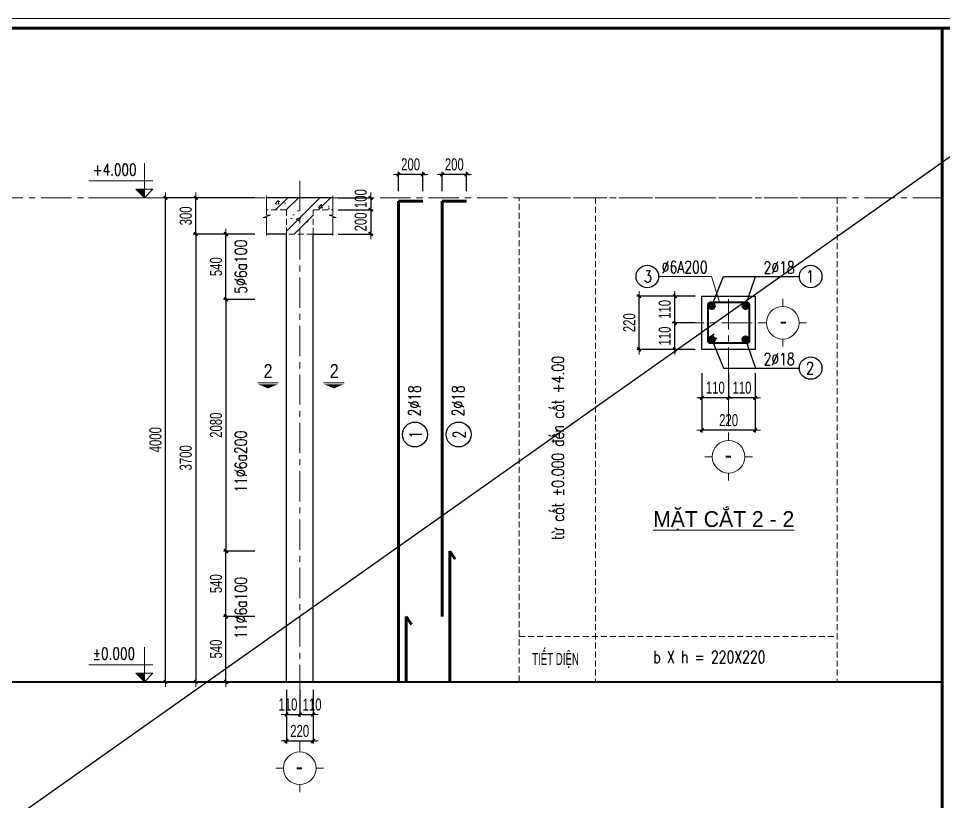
# Model space of a CAD drawing. Header units: millimetres. Extents: x -295047 to 263296, y -724756 to -308748.
# Drawn here: x -61011 to -53372, y -351077 to -344605 of the extents above; entities that cross this region are included whole.
import ezdxf
from ezdxf.enums import TextEntityAlignment as Align

# ---------------------------------------------------------------- set-up
doc = ezdxf.new("R2010")
doc.units = ezdxf.units.MM
doc.header["$MEASUREMENT"] = 0
doc.header["$PDMODE"] = 32
for name, pattern in [('CENTERX2', [4, 2.5, -0.5, 0.5, -0.5]), ('DASHDOT', [1, 0.5, -0.25, 0, -0.25]), ('HIDDEN', [0.375, 0.25, -0.125])]:
    doc.linetypes.add(name, pattern=pattern)
doc.layers.get('Defpoints').update_dxf_attribs({"color": 1})
doc.layers.add('7', color=7, linetype='Continuous')
for name, color, linetype, lineweight in [('EG Dim', 8, 'Continuous', 15), ('EG Khac', 4, 'Continuous', 15), ('EG Net dam3', 1, 'Continuous', 60), ('EG Text1', 3, 'Continuous', 20), ('EG Text2', 7, 'Continuous', 25), ('ISO', 153, 'Continuous', 13), ('Khac', 156, 'Continuous', 9), ('Khungten_LCDI', 7, 'Continuous', 5), ('KICHTHUOC', 8, 'Continuous', 18), ('LC Dim', 8, 'Continuous', 18), ('LC Hatch', 252, 'Continuous', 9), ('LC ISO', 153, 'Continuous', 13), ('LC MANH DUT', 35, 'HIDDEN', 5), ('LC Net dam2', 6, 'Continuous', 40), ('LC Net dam3', 1, 'Continuous', 60), ('LC Net manh', 219, 'Continuous', 5), ('LC Net thay', 7, 'Continuous', 25), ('LC Net truc', 79, 'DASHDOT', 13), ('LC Text1', 3, 'Continuous', 20), ('LC Text2', 7, 'Continuous', 25), ('TEXT2', 3, 'Continuous', 20)]:
    doc.layers.add(name, color=color, linetype=linetype, lineweight=lineweight)
doc.layers.add('KCS_Plotter', color=11, linetype='Continuous', plot=False)
doc.styles.add('EG 1', font='VHAVANB.TTF')
doc.styles.add('EG Hai', font='VHARIALN.TTF', dxfattribs={"width": 0.7})
doc.styles.add('EG Huy', font='vnsimli.shx', dxfattribs={"width": 0.75})
doc.styles.add('HOATBIF', font='hoatbif.shx', dxfattribs={"width": 0.7})
doc.styles.add('Khungten', font='VHAVAN.TTF', dxfattribs={"width": 0.9, "height": 5000})
doc.styles.add('LC 1', font='VHAVANB.TTF')
doc.styles.add('LC 3', font='vnsimli.shx', dxfattribs={"width": 0.75})
doc.styles.add('RMS2', font='romans.shx', dxfattribs={"width": 0.75})
doc.styles.add('Title', font='VHBLACK.TTF', dxfattribs={"width": 0.8})
doc.dimstyles.new('1-100(1-40)', dxfattribs={"dimscale": 40, "dimtxt": 2.5, "dimasz": 0.35, "dimexe": 0.5, "dimexo": 0, "dimgap": 0.8, "dimtad": 1, "dimdec": 0, "dimzin": 0, "dimdsep": 46, "dimtxsty": 'HOATBIF', "dimblk1": 'DOT', "dimblk2": 'DOT', "dimsah": 1, "dimcen": -1, "dimdle": 1, "dimclrd": 256, "dimclre": 256, "dimclrt": 4, "dimadec": 3, "dimazin": 2, "dimtfac": 0.333333, "dimtdec": 0, "dimtix": 1, "dimtmove": 2, "dimatfit": 3, "dimldrblk": 'DOT', "dimfxl": 1, "dimtvp": 0.833333, "dimtolj": 1, "dimtzin": 0, "dimarcsym": 0})

# ---------------------------------------------------------------- blocks, each defined once
blk = doc.blocks.new('catngang')
at = {"layer": 'EG Khac', "color": 1, "ltscale": 2}
blk.add_line((0, 0), (-4.41, 0), dxfattribs=at)
blk.add_lwpolyline([(-2.21, -1.22, 0, 4.29, 0), (-2.21, -0.33, 2.5, 2.5, 0)], format="xyseb", dxfattribs=at)
at = {"layer": 'EG Khac', "color": 7, "style": 'EG 1'}
blk.add_attdef('MC', text='', height=3, dxfattribs=at).set_placement((-2.21, 2.5), align=Align.MIDDLE_CENTER)
blk = doc.blocks.new('TIEUDE2')
at = {"layer": 'LC Text2', "color": 7, "style": 'LC 1'}
blk.add_attdef('%%UTIªU§Ò', text='', height=3.5, dxfattribs=at).set_placement((0, 0), align=Align.BOTTOM_CENTER)
blk.add_attdef('TL', text='', height=2.2, dxfattribs=at).set_placement((0, -1.8), align=Align.TOP_CENTER)
blk = doc.blocks.new('CT')
at = {"layer": 'LC Text1', "lineweight": 15}
blk.add_hatch(color=4, dxfattribs=at).paths.add_polyline_path([(3.25, 1.6), (1.64, 1.6), (1.64, 0)])
at = {"layer": 'LC Text1', "color": 4, "lineweight": 15, "ltscale": 50}
for p, q in [((0.05, 3.14), (12, 3.14)), ((12.09, 0), (0, 0))]:
    blk.add_line(p, q, dxfattribs=at)
for points in [[(1.64, 6.43), (1.64, 0)], [(1.64, 0), (0.03, 1.6), (1.64, 1.6)], [(1.64, 0), (3.25, 1.6), (1.64, 1.6)]]:
    blk.add_lwpolyline(points, dxfattribs=at)
at = {"layer": 'LC Text1', "color": 4, "style": 'LC 3', "width": 0.75}
blk.add_attdef('CT', (1.91, 3.5), '', height=2.2, dxfattribs=at)
blk = doc.blocks.new('DOT')
at = {"layer": 'LC Dim'}
blk.add_line((-3, 0), (3, 0), dxfattribs=at)
at = {"layer": 'LC Dim', "color": 4}
blk.add_line((-1, -1), (1, 1), dxfattribs=at)
blk.add_lwpolyline([(0.5, 1), (-1, -0.5), (-0.5, -1), (1, 0.5)], close=True, dxfattribs=at)
blk = doc.blocks.new('*D258')
at = {"layer": 'Defpoints', "color": 0, "ltscale": 2, "transparency": 16777216}
for p in [(-59297.9, -349546.6), (-59058.5, -349546.6), (-59058.5, -350086.6)]:
    blk.add_point(p, dxfattribs=at)
at = {"layer": 'LC Dim', "lineweight": -2, "ltscale": 2, "transparency": 16777216}
for p, q in [((-59058.5, -349546.6), (-59317.9, -349546.6)), ((-59297.9, -350072.6), (-59297.9, -349560.6)), ((-59058.5, -350086.6), (-59317.9, -350086.6))]:
    blk.add_line(p, q, dxfattribs=at)
at = {"layer": 'LC Dim', "lineweight": -2, "ltscale": 2, "transparency": 16777216, "xscale": 14, "yscale": 14, "zscale": 14}
for p, rotation in [((-59297.9, -349546.6), 90), ((-59297.9, -350086.6), 270)]:
    blk.add_blockref('DOT', p, dxfattribs=dict(at, rotation=rotation))
at = {"layer": 'LC Dim', "color": 4, "ltscale": 2, "transparency": 16777216, "insert": (-59379.9, -349816.6), "char_height": 100, "attachment_point": 5, "rotation": 90, "style": 'HOATBIF'}
blk.add_mtext('\\A1;540', dxfattribs=at)
blk = doc.blocks.new('_Dot')
at = {"color": 0, "linetype": 'ByBlock', "lineweight": -2}
blk.add_line((-0.5, 0), (-1, 0), dxfattribs=at)
at = {"color": 0, "linetype": 'ByBlock', "const_width": 0.5}
blk.add_lwpolyline([(-0.25, 0, 1), (0.25, 0, 1)], format="xyb", close=True, dxfattribs=at)
blk = doc.blocks.new('*D259')
at = {"layer": 'Defpoints', "color": 0, "ltscale": 2, "transparency": 16777216}
for p in [(-59297.9, -346386.6), (-59058.5, -346386.6), (-59058.5, -346926.6)]:
    blk.add_point(p, dxfattribs=at)
at = {"layer": 'LC Dim', "lineweight": -2, "ltscale": 2, "transparency": 16777216}
for p, q in [((-59058.5, -346386.6), (-59317.9, -346386.6)), ((-59297.9, -346912.6), (-59297.9, -346400.6)), ((-59058.5, -346926.6), (-59317.9, -346926.6))]:
    blk.add_line(p, q, dxfattribs=at)
at = {"layer": 'LC Dim', "lineweight": -2, "ltscale": 2, "transparency": 16777216, "xscale": 14, "yscale": 14, "zscale": 14}
for p, rotation in [((-59297.9, -346386.6), 90), ((-59297.9, -346926.6), 270)]:
    blk.add_blockref('DOT', p, dxfattribs=dict(at, rotation=rotation))
at = {"layer": 'LC Dim', "color": 4, "ltscale": 2, "transparency": 16777216, "insert": (-59379.9, -346656.6), "char_height": 100, "attachment_point": 5, "rotation": 90, "style": 'HOATBIF'}
blk.add_mtext('\\A1;540', dxfattribs=at)
blk = doc.blocks.new('*D260')
at = {"layer": 'Defpoints', "color": 0, "ltscale": 2, "transparency": 16777216}
for p in [(-59058.5, -346926.6), (-59297.9, -349006.6), (-59058.5, -349006.6)]:
    blk.add_point(p, dxfattribs=at)
at = {"layer": 'LC Dim', "lineweight": -2, "ltscale": 2, "transparency": 16777216}
for p, q in [((-59058.5, -346926.6), (-59317.9, -346926.6)), ((-59297.9, -346940.6), (-59297.9, -348992.6)), ((-59058.5, -349006.6), (-59317.9, -349006.6))]:
    blk.add_line(p, q, dxfattribs=at)
at = {"layer": 'LC Dim', "lineweight": -2, "ltscale": 2, "transparency": 16777216, "xscale": 14, "yscale": 14, "zscale": 14}
for p, rotation in [((-59297.9, -346926.6), 90), ((-59297.9, -349006.6), 270)]:
    blk.add_blockref('DOT', p, dxfattribs=dict(at, rotation=rotation))
at = {"layer": 'LC Dim', "color": 4, "ltscale": 2, "transparency": 16777216, "insert": (-59379.9, -347966.6), "char_height": 100, "attachment_point": 5, "rotation": 90, "style": 'HOATBIF'}
blk.add_mtext('\\A1;2080', dxfattribs=at)
blk = doc.blocks.new('*D261')
at = {"layer": 'Defpoints', "color": 0, "ltscale": 2, "transparency": 16777216}
for p in [(-59058.5, -346386.6), (-59547.9, -350086.6), (-59058.5, -350086.6)]:
    blk.add_point(p, dxfattribs=at)
at = {"layer": 'LC Dim', "lineweight": -2, "ltscale": 2, "transparency": 16777216}
for p, q in [((-59058.5, -346386.6), (-59567.9, -346386.6)), ((-59547.9, -346400.6), (-59547.9, -350072.6)), ((-59058.5, -350086.6), (-59567.9, -350086.6))]:
    blk.add_line(p, q, dxfattribs=at)
at = {"layer": 'LC Dim', "lineweight": -2, "ltscale": 2, "transparency": 16777216, "xscale": 14, "yscale": 14, "zscale": 14}
for p, rotation in [((-59547.9, -346386.6), 90), ((-59547.9, -350086.6), 270)]:
    blk.add_blockref('DOT', p, dxfattribs=dict(at, rotation=rotation))
at = {"layer": 'LC Dim', "color": 4, "ltscale": 2, "transparency": 16777216, "insert": (-59629.9, -348236.6), "char_height": 100, "attachment_point": 5, "rotation": 90, "style": 'HOATBIF'}
blk.add_mtext('\\A1;3700', dxfattribs=at)
blk = doc.blocks.new('*D262')
at = {"layer": 'Defpoints', "color": 0, "ltscale": 2, "transparency": 16777216}
for p in [(-59547.9, -346086.6), (-59058.5, -346086.6), (-59058.5, -346386.6)]:
    blk.add_point(p, dxfattribs=at)
at = {"layer": 'LC Dim', "lineweight": -2, "ltscale": 2, "transparency": 16777216}
for p, q in [((-59058.5, -346086.6), (-59567.9, -346086.6)), ((-59547.9, -346372.6), (-59547.9, -346100.6)), ((-59058.5, -346386.6), (-59567.9, -346386.6))]:
    blk.add_line(p, q, dxfattribs=at)
at = {"layer": 'LC Dim', "lineweight": -2, "ltscale": 2, "transparency": 16777216, "xscale": 14, "yscale": 14, "zscale": 14}
for p, rotation in [((-59547.9, -346086.6), 90), ((-59547.9, -346386.6), 270)]:
    blk.add_blockref('DOT', p, dxfattribs=dict(at, rotation=rotation))
at = {"layer": 'LC Dim', "color": 4, "ltscale": 2, "transparency": 16777216, "insert": (-59629.9, -346236.6), "char_height": 100, "attachment_point": 5, "rotation": 90, "style": 'HOATBIF'}
blk.add_mtext('\\A1;300', dxfattribs=at)
blk = doc.blocks.new('*D263')
at = {"layer": 'Defpoints', "color": 0, "ltscale": 2, "transparency": 16777216}
for p in [(-59797.9, -346086.6), (-59058.5, -346086.6), (-59058.5, -350086.6)]:
    blk.add_point(p, dxfattribs=at)
at = {"layer": 'LC Dim', "lineweight": -2, "ltscale": 2, "transparency": 16777216}
for p, q in [((-59058.5, -346086.6), (-59817.9, -346086.6)), ((-59797.9, -350072.6), (-59797.9, -346100.6)), ((-59058.5, -350086.6), (-59817.9, -350086.6))]:
    blk.add_line(p, q, dxfattribs=at)
at = {"layer": 'LC Dim', "lineweight": -2, "ltscale": 2, "transparency": 16777216, "xscale": 14, "yscale": 14, "zscale": 14}
for p, rotation in [((-59797.9, -346086.6), 90), ((-59797.9, -350086.6), 270)]:
    blk.add_blockref('DOT', p, dxfattribs=dict(at, rotation=rotation))
at = {"layer": 'LC Dim', "color": 4, "ltscale": 2, "transparency": 16777216, "insert": (-59879.9, -348086.6), "char_height": 100, "attachment_point": 5, "rotation": 90, "style": 'HOATBIF'}
blk.add_mtext('\\A1;4000', dxfattribs=at)
blk = doc.blocks.new('*D264')
at = {"layer": 'Defpoints', "color": 0, "ltscale": 2, "transparency": 16777216}
for p in [(-58799.1, -350154.2), (-58689.1, -350154.2), (-58689.1, -350357.7)]:
    blk.add_point(p, dxfattribs=at)
at = {"layer": 'LC Dim', "lineweight": -2, "ltscale": 2, "transparency": 16777216}
for p, q in [((-58799.1, -350154.2), (-58799.1, -350377.7)), ((-58689.1, -350154.2), (-58689.1, -350377.7)), ((-58785.1, -350357.7), (-58703.1, -350357.7))]:
    blk.add_line(p, q, dxfattribs=at)
at = {"layer": 'LC Dim', "lineweight": -2, "ltscale": 2, "transparency": 16777216, "xscale": 14, "yscale": 14, "zscale": 14, "rotation": 180}
blk.add_blockref('DOT', (-58799.1, -350357.7), dxfattribs=at)
at = {"layer": 'LC Dim', "lineweight": -2, "ltscale": 2, "transparency": 16777216, "xscale": 14, "yscale": 14, "zscale": 14}
blk.add_blockref('DOT', (-58689.1, -350357.7), dxfattribs=at)
at = {"layer": 'LC Dim', "color": 4, "ltscale": 2, "transparency": 16777216, "insert": (-58786.4, -350275.7), "char_height": 100, "attachment_point": 5, "style": 'HOATBIF'}
blk.add_mtext('\\A1;110', dxfattribs=at)
blk = doc.blocks.new('*D265')
at = {"layer": 'Defpoints', "color": 0, "ltscale": 2, "transparency": 16777216}
for p in [(-58689.1, -350154.2), (-58579.1, -350154.2), (-58579.1, -350357.7)]:
    blk.add_point(p, dxfattribs=at)
at = {"layer": 'LC Dim', "lineweight": -2, "ltscale": 2, "transparency": 16777216}
for p, q in [((-58689.1, -350154.2), (-58689.1, -350377.7)), ((-58579.1, -350154.2), (-58579.1, -350377.7)), ((-58675.1, -350357.7), (-58593.1, -350357.7))]:
    blk.add_line(p, q, dxfattribs=at)
at = {"layer": 'LC Dim', "lineweight": -2, "ltscale": 2, "transparency": 16777216, "xscale": 14, "yscale": 14, "zscale": 14, "rotation": 180}
blk.add_blockref('DOT', (-58689.1, -350357.7), dxfattribs=at)
at = {"layer": 'LC Dim', "lineweight": -2, "ltscale": 2, "transparency": 16777216, "xscale": 14, "yscale": 14, "zscale": 14}
blk.add_blockref('DOT', (-58579.1, -350357.7), dxfattribs=at)
at = {"layer": 'LC Dim', "color": 4, "ltscale": 2, "transparency": 16777216, "insert": (-58586.9, -350275.7), "char_height": 100, "attachment_point": 5, "style": 'HOATBIF'}
blk.add_mtext('\\A1;110', dxfattribs=at)
blk = doc.blocks.new('*D266')
at = {"layer": 'Defpoints', "color": 0, "ltscale": 2, "transparency": 16777216}
for p in [(-58799.1, -350154.2), (-58579.1, -350154.2), (-58579.1, -350576.7)]:
    blk.add_point(p, dxfattribs=at)
at = {"layer": 'LC Dim', "lineweight": -2, "ltscale": 2, "transparency": 16777216}
for p, q in [((-58799.1, -350154.2), (-58799.1, -350596.7)), ((-58579.1, -350154.2), (-58579.1, -350596.7)), ((-58813.1, -350576.7), (-58827.1, -350576.7)), ((-58799.1, -350576.7), (-58579.1, -350576.7)), ((-58565.1, -350576.7), (-58551.1, -350576.7))]:
    blk.add_line(p, q, dxfattribs=at)
at = {"layer": 'LC Dim', "lineweight": -2, "ltscale": 2, "transparency": 16777216, "xscale": 14, "yscale": 14, "zscale": 14}
blk.add_blockref('DOT', (-58799.1, -350576.7), dxfattribs=at)
at = {"layer": 'LC Dim', "lineweight": -2, "ltscale": 2, "transparency": 16777216, "xscale": 14, "yscale": 14, "zscale": 14, "rotation": 180}
blk.add_blockref('DOT', (-58579.1, -350576.7), dxfattribs=at)
at = {"layer": 'LC Dim', "color": 4, "ltscale": 2, "transparency": 16777216, "insert": (-58689.1, -350494.7), "char_height": 100, "attachment_point": 5, "style": 'HOATBIF'}
blk.add_mtext('\\A1;220', dxfattribs=at)
blk = doc.blocks.new('TTRUC')
at = {"layer": 'LC ISO'}
for p, q in [((0, 6.95), (0, 10.13)), ((-6.95, 0), (-10.13, 0)), ((6.95, 0), (10.13, 0)), ((0, -6.95), (0, -10.13))]:
    blk.add_line(p, q, dxfattribs=at)
at = {"layer": 'LC Net manh'}
blk.add_circle((0, 0), 6.95, dxfattribs=at)
blk = doc.blocks.new('theptron1')
at = {"layer": 'LC Net dam3'}
for p, q in [((-0.5, 0), (0.5, 0)), ((-0.35, 0.35), (0.35, -0.35)), ((0.35, 0.35), (-0.35, -0.35)), ((0, 0.5), (0, -0.5))]:
    blk.add_line(p, q, dxfattribs=at)
blk.add_circle((0, 0), 0.5, dxfattribs=at)
blk = doc.blocks.new('*D267')
at = {"layer": 'Defpoints', "color": 0, "ltscale": 2, "transparency": 16777216}
for p in [(-55592, -347119.7), (-55423.5, -347119.7), (-55423.5, -347339.7)]:
    blk.add_point(p, dxfattribs=at)
at = {"layer": 'LC Dim', "lineweight": -2, "ltscale": 2, "transparency": 16777216}
for p, q in [((-55592, -347105.7), (-55592, -347091.7)), ((-55423.5, -347119.7), (-55612, -347119.7)), ((-55592, -347339.7), (-55592, -347119.7)), ((-55423.5, -347339.7), (-55612, -347339.7)), ((-55592, -347353.7), (-55592, -347367.7))]:
    blk.add_line(p, q, dxfattribs=at)
at = {"layer": 'LC Dim', "lineweight": -2, "ltscale": 2, "transparency": 16777216, "xscale": 14, "yscale": 14, "zscale": 14}
for p, rotation in [((-55592, -347119.7), 270), ((-55592, -347339.7), 90)]:
    blk.add_blockref('DOT', p, dxfattribs=dict(at, rotation=rotation))
at = {"layer": 'LC Dim', "color": 4, "ltscale": 2, "transparency": 16777216, "insert": (-55674, -347229.7), "char_height": 100, "attachment_point": 5, "rotation": 90, "style": 'HOATBIF'}
blk.add_mtext('\\A1;110', dxfattribs=at)
blk = doc.blocks.new('*D268')
at = {"layer": 'Defpoints', "color": 0, "ltscale": 2, "transparency": 16777216}
for p in [(-55592, -346899.7), (-55423.5, -346899.7), (-55423.5, -347119.7)]:
    blk.add_point(p, dxfattribs=at)
at = {"layer": 'LC Dim', "lineweight": -2, "ltscale": 2, "transparency": 16777216}
for p, q in [((-55592, -346885.7), (-55592, -346871.7)), ((-55423.5, -346899.7), (-55612, -346899.7)), ((-55592, -347119.7), (-55592, -346899.7)), ((-55423.5, -347119.7), (-55612, -347119.7)), ((-55592, -347133.7), (-55592, -347147.7))]:
    blk.add_line(p, q, dxfattribs=at)
at = {"layer": 'LC Dim', "lineweight": -2, "ltscale": 2, "transparency": 16777216, "xscale": 14, "yscale": 14, "zscale": 14}
for p, rotation in [((-55592, -346899.7), 270), ((-55592, -347119.7), 90)]:
    blk.add_blockref('DOT', p, dxfattribs=dict(at, rotation=rotation))
at = {"layer": 'LC Dim', "color": 4, "ltscale": 2, "transparency": 16777216, "insert": (-55674, -347009.7), "char_height": 100, "attachment_point": 5, "rotation": 90, "style": 'HOATBIF'}
blk.add_mtext('\\A1;110', dxfattribs=at)
blk = doc.blocks.new('*D269')
at = {"layer": 'Defpoints', "color": 0, "ltscale": 2, "transparency": 16777216}
for p in [(-55884.8, -346899.7), (-55423.5, -346899.7), (-55423.5, -347339.7)]:
    blk.add_point(p, dxfattribs=at)
at = {"layer": 'LC Dim', "lineweight": -2, "ltscale": 2, "transparency": 16777216}
for p, q in [((-55423.5, -346899.7), (-55904.8, -346899.7)), ((-55884.8, -347325.7), (-55884.8, -346913.7)), ((-55423.5, -347339.7), (-55904.8, -347339.7))]:
    blk.add_line(p, q, dxfattribs=at)
at = {"layer": 'LC Dim', "lineweight": -2, "ltscale": 2, "transparency": 16777216, "xscale": 14, "yscale": 14, "zscale": 14}
for p, rotation in [((-55884.8, -346899.7), 90), ((-55884.8, -347339.7), 270)]:
    blk.add_blockref('DOT', p, dxfattribs=dict(at, rotation=rotation))
at = {"layer": 'LC Dim', "color": 4, "ltscale": 2, "transparency": 16777216, "insert": (-55966.8, -347119.7), "char_height": 100, "attachment_point": 5, "rotation": 90, "style": 'HOATBIF'}
blk.add_mtext('\\A1;220', dxfattribs=at)
blk = doc.blocks.new('*D270')
at = {"layer": 'Defpoints', "color": 0, "ltscale": 2, "transparency": 16777216}
for p in [(-55146.8, -347535.9), (-54926.8, -347535.9), (-55146.8, -347739.4)]:
    blk.add_point(p, dxfattribs=at)
at = {"layer": 'LC Dim', "lineweight": -2, "ltscale": 2, "transparency": 16777216}
for p, q in [((-55146.8, -347535.9), (-55146.8, -347759.4)), ((-54926.8, -347535.9), (-54926.8, -347759.4)), ((-55160.8, -347739.4), (-55174.8, -347739.4)), ((-54926.8, -347739.4), (-55146.8, -347739.4)), ((-54912.8, -347739.4), (-54898.8, -347739.4))]:
    blk.add_line(p, q, dxfattribs=at)
at = {"layer": 'LC Dim', "lineweight": -2, "ltscale": 2, "transparency": 16777216, "xscale": 14, "yscale": 14, "zscale": 14}
blk.add_blockref('DOT', (-55146.8, -347739.4), dxfattribs=at)
at = {"layer": 'LC Dim', "lineweight": -2, "ltscale": 2, "transparency": 16777216, "xscale": 14, "yscale": 14, "zscale": 14, "rotation": 180}
blk.add_blockref('DOT', (-54926.8, -347739.4), dxfattribs=at)
at = {"layer": 'LC Dim', "color": 4, "ltscale": 2, "transparency": 16777216, "insert": (-55036.8, -347657.4), "char_height": 100, "attachment_point": 5, "style": 'HOATBIF'}
blk.add_mtext('\\A1;110', dxfattribs=at)
blk = doc.blocks.new('*D271')
at = {"layer": 'Defpoints', "color": 0, "ltscale": 2, "transparency": 16777216}
for p in [(-55366.8, -347535.9), (-55146.8, -347535.9), (-55366.8, -347739.4)]:
    blk.add_point(p, dxfattribs=at)
at = {"layer": 'LC Dim', "lineweight": -2, "ltscale": 2, "transparency": 16777216}
for p, q in [((-55366.8, -347535.9), (-55366.8, -347759.4)), ((-55146.8, -347535.9), (-55146.8, -347759.4)), ((-55380.8, -347739.4), (-55394.8, -347739.4)), ((-55146.8, -347739.4), (-55366.8, -347739.4)), ((-55132.8, -347739.4), (-55118.8, -347739.4))]:
    blk.add_line(p, q, dxfattribs=at)
at = {"layer": 'LC Dim', "lineweight": -2, "ltscale": 2, "transparency": 16777216, "xscale": 14, "yscale": 14, "zscale": 14}
blk.add_blockref('DOT', (-55366.8, -347739.4), dxfattribs=at)
at = {"layer": 'LC Dim', "lineweight": -2, "ltscale": 2, "transparency": 16777216, "xscale": 14, "yscale": 14, "zscale": 14, "rotation": 180}
blk.add_blockref('DOT', (-55146.8, -347739.4), dxfattribs=at)
at = {"layer": 'LC Dim', "color": 4, "ltscale": 2, "transparency": 16777216, "insert": (-55256.8, -347657.4), "char_height": 100, "attachment_point": 5, "style": 'HOATBIF'}
blk.add_mtext('\\A1;110', dxfattribs=at)
blk = doc.blocks.new('*D272')
at = {"layer": 'Defpoints', "color": 0, "ltscale": 2, "transparency": 16777216}
for p in [(-55366.8, -347535.9), (-54926.8, -347535.9), (-55366.8, -348007.3)]:
    blk.add_point(p, dxfattribs=at)
at = {"layer": 'LC Dim', "lineweight": -2, "ltscale": 2, "transparency": 16777216}
for p, q in [((-55366.8, -347535.9), (-55366.8, -348027.3)), ((-54926.8, -347535.9), (-54926.8, -348027.3)), ((-54940.8, -348007.3), (-55352.8, -348007.3))]:
    blk.add_line(p, q, dxfattribs=at)
at = {"layer": 'LC Dim', "lineweight": -2, "ltscale": 2, "transparency": 16777216, "xscale": 14, "yscale": 14, "zscale": 14, "rotation": 180}
blk.add_blockref('DOT', (-55366.8, -348007.3), dxfattribs=at)
at = {"layer": 'LC Dim', "lineweight": -2, "ltscale": 2, "transparency": 16777216, "xscale": 14, "yscale": 14, "zscale": 14}
blk.add_blockref('DOT', (-54926.8, -348007.3), dxfattribs=at)
at = {"layer": 'LC Dim', "color": 4, "ltscale": 2, "transparency": 16777216, "insert": (-55146.8, -347925.3), "char_height": 100, "attachment_point": 5, "style": 'HOATBIF'}
blk.add_mtext('\\A1;220', dxfattribs=at)
blk = doc.blocks.new('*D273')
at = {"layer": 'Defpoints', "color": 0, "ltscale": 2, "transparency": 16777216}
for p in [(-58372.2, -346086.6), (-58372.2, -346186.6), (-58102.9, -346186.6)]:
    blk.add_point(p, dxfattribs=at)
at = {"layer": 'LC Dim', "lineweight": -2, "ltscale": 2, "transparency": 16777216}
for p, q in [((-58372.2, -346086.6), (-58082.9, -346086.6)), ((-58102.9, -346100.6), (-58102.9, -346172.6)), ((-58372.2, -346186.6), (-58082.9, -346186.6))]:
    blk.add_line(p, q, dxfattribs=at)
at = {"layer": 'LC Dim', "lineweight": -2, "ltscale": 2, "transparency": 16777216, "xscale": 14, "yscale": 14, "zscale": 14}
for p, rotation in [((-58102.9, -346086.6), 90), ((-58102.9, -346186.6), 270)]:
    blk.add_blockref('DOT', p, dxfattribs=dict(at, rotation=rotation))
at = {"layer": 'LC Dim', "color": 4, "ltscale": 2, "transparency": 16777216, "insert": (-58184.9, -346093.7), "char_height": 100, "attachment_point": 5, "rotation": 90, "style": 'HOATBIF'}
blk.add_mtext('\\A1;100', dxfattribs=at)
blk = doc.blocks.new('*D274')
at = {"layer": 'Defpoints', "color": 0, "ltscale": 2, "transparency": 16777216}
for p in [(-58372.2, -346186.6), (-58372.2, -346386.6), (-58102.9, -346386.6)]:
    blk.add_point(p, dxfattribs=at)
at = {"layer": 'LC Dim', "lineweight": -2, "ltscale": 2, "transparency": 16777216}
for p, q in [((-58372.2, -346186.6), (-58082.9, -346186.6)), ((-58102.9, -346200.6), (-58102.9, -346372.6)), ((-58372.2, -346386.6), (-58082.9, -346386.6))]:
    blk.add_line(p, q, dxfattribs=at)
at = {"layer": 'LC Dim', "lineweight": -2, "ltscale": 2, "transparency": 16777216, "xscale": 14, "yscale": 14, "zscale": 14}
for p, rotation in [((-58102.9, -346186.6), 90), ((-58102.9, -346386.6), 270)]:
    blk.add_blockref('DOT', p, dxfattribs=dict(at, rotation=rotation))
at = {"layer": 'LC Dim', "color": 4, "ltscale": 2, "transparency": 16777216, "insert": (-58184.9, -346286.6), "char_height": 100, "attachment_point": 5, "rotation": 90, "style": 'HOATBIF'}
blk.add_mtext('\\A1;200', dxfattribs=at)
blk = doc.blocks.new('*D275')
at = {"layer": 'Defpoints', "color": 0, "ltscale": 2, "transparency": 16777216}
for p in [(-57873.4, -345893.7), (-57873.4, -346032.7), (-57673.1, -346032.7)]:
    blk.add_point(p, dxfattribs=at)
at = {"layer": 'LC Dim', "lineweight": -2, "ltscale": 2, "transparency": 16777216}
for p, q in [((-57887.4, -345893.7), (-57901.4, -345893.7)), ((-57873.4, -346032.7), (-57873.4, -345873.7)), ((-57673.1, -345893.7), (-57873.4, -345893.7)), ((-57673.1, -346032.7), (-57673.1, -345873.7)), ((-57659.1, -345893.7), (-57645.1, -345893.7))]:
    blk.add_line(p, q, dxfattribs=at)
at = {"layer": 'LC Dim', "lineweight": -2, "ltscale": 2, "transparency": 16777216, "xscale": 14, "yscale": 14, "zscale": 14}
blk.add_blockref('DOT', (-57873.4, -345893.7), dxfattribs=at)
at = {"layer": 'LC Dim', "lineweight": -2, "ltscale": 2, "transparency": 16777216, "xscale": 14, "yscale": 14, "zscale": 14, "rotation": 180}
blk.add_blockref('DOT', (-57673.1, -345893.7), dxfattribs=at)
at = {"layer": 'LC Dim', "color": 4, "ltscale": 2, "transparency": 16777216, "insert": (-57773.2, -345811.7), "char_height": 100, "attachment_point": 5, "style": 'HOATBIF'}
blk.add_mtext('\\A1;200', dxfattribs=at)
blk = doc.blocks.new('*D276')
at = {"layer": 'Defpoints', "color": 0, "ltscale": 2, "transparency": 16777216}
for p in [(-57512.9, -345893.7), (-57512.9, -346032.7), (-57312.6, -346032.7)]:
    blk.add_point(p, dxfattribs=at)
at = {"layer": 'LC Dim', "lineweight": -2, "ltscale": 2, "transparency": 16777216}
for p, q in [((-57526.9, -345893.7), (-57540.9, -345893.7)), ((-57512.9, -346032.7), (-57512.9, -345873.7)), ((-57312.6, -345893.7), (-57512.9, -345893.7)), ((-57312.6, -346032.7), (-57312.6, -345873.7)), ((-57298.6, -345893.7), (-57284.6, -345893.7))]:
    blk.add_line(p, q, dxfattribs=at)
at = {"layer": 'LC Dim', "lineweight": -2, "ltscale": 2, "transparency": 16777216, "xscale": 14, "yscale": 14, "zscale": 14}
blk.add_blockref('DOT', (-57512.9, -345893.7), dxfattribs=at)
at = {"layer": 'LC Dim', "lineweight": -2, "ltscale": 2, "transparency": 16777216, "xscale": 14, "yscale": 14, "zscale": 14, "rotation": 180}
blk.add_blockref('DOT', (-57312.6, -345893.7), dxfattribs=at)
at = {"layer": 'LC Dim', "color": 4, "ltscale": 2, "transparency": 16777216, "insert": (-57412.7, -345811.7), "char_height": 100, "attachment_point": 5, "style": 'HOATBIF'}
blk.add_mtext('\\A1;200', dxfattribs=at)
blk = doc.blocks.new('lcdi KC')
at = {"layer": 'Defpoints', "lineweight": 0}
blk.add_lwpolyline([(-1200, -14850), (-1200, 14850), (40800, 14850), (40800, -14850)], close=True, dxfattribs=at)
at = {"layer": 'Khungten_LCDI', "color": 5, "lineweight": 60}
blk.add_line((36600, 14650), (36600, -14650), dxfattribs=at)
blk.add_lwpolyline([(0, -14650), (0, 14650), (40600, 14650), (40600, -14650)], close=True, dxfattribs=at)
at = {"color": 7, "style": 'Khungten', "width": 0.8}
for tag, p in [('REVISION', (39499, -10746)), ('NGAYHT', (39546, -11609))]:
    blk.add_attdef(tag, text='', height=200, dxfattribs=at).set_placement(p, align=Align.CENTER)
at = {"layer": 'LC Text1', "style": 'Title', "width": 1.485915}
for tag, p, p2 in [('TENBANVE1', (36913, -8886), (40339, -8886)), ('TENBANVE2', (36913, -9562), (40339, -9562))]:
    blk.add_attdef(tag, text='', height=250, dxfattribs=at).set_placement(p, p2, align=Align.FIT)
at = {"layer": 'LC Text1', "style": 'Title', "width": 0.7}
blk.add_attdef('SOBANVE', text='', height=250, dxfattribs=at).set_placement((39562, -13896), align=Align.CENTER)
blk = doc.blocks.new('*D106')
at = {"layer": 'Defpoints', "color": 0, "ltscale": 2, "transparency": 16777216}
for p in [(-59297.9, -349006.6), (-59058.5, -349006.6), (-59058.5, -349546.6)]:
    blk.add_point(p, dxfattribs=at)
at = {"layer": 'LC Dim', "lineweight": -2, "ltscale": 2, "transparency": 16777216}
for p, q in [((-59058.5, -349006.6), (-59317.9, -349006.6)), ((-59297.9, -349532.6), (-59297.9, -349020.6)), ((-59058.5, -349546.6), (-59317.9, -349546.6))]:
    blk.add_line(p, q, dxfattribs=at)
at = {"layer": 'LC Dim', "lineweight": -2, "ltscale": 2, "transparency": 16777216, "xscale": 14, "yscale": 14, "zscale": 14}
for p, rotation in [((-59297.9, -349006.6), 90), ((-59297.9, -349546.6), 270)]:
    blk.add_blockref('DOT', p, dxfattribs=dict(at, rotation=rotation))
at = {"layer": 'LC Dim', "color": 4, "ltscale": 2, "transparency": 16777216, "insert": (-59379.9, -349276.6), "char_height": 100, "attachment_point": 5, "rotation": 90, "style": 'HOATBIF'}
blk.add_mtext('\\A1;540', dxfattribs=at)

msp = doc.modelspace()

# ---------------------------------------------------------------- hatches: boundary and pattern name
at = {"layer": 'LC Hatch', "ltscale": 2}
h = msp.add_hatch(dxfattribs=at)
h.set_pattern_fill('BTCT', color=256, scale=50)
h.set_pattern_definition([(50, (-107821.7, -287463.23), (358.6301, -31.3761), [37.5, -412.5]), (355, (-107821.7, -287463.23), (-69.3757, 376.096), [30, -330]), (100.4514, (-107791.82, -287465.84), (289.2547, 344.7198), [31.8701, -350.571]), (46.1842, (-107821.7, -287363.23), (533.6205, -82.7595), [56.25, -618.75]), (96.6356, (-107777.24, -287370.1), (467.3314, 487.059), [47.805, -525.8565]), (351.1842, (-107821.7, -287363.23), (467.331, 487.0593), [45, -495]), (21, (-107771.7, -287388.23), (298.4535, -201.3094), [37.5, -412.5]), (326, (-107771.7, -287388.23), (121.6577, 362.575), [30, -330]), (71.4514, (-107746.83, -287405), (420.1113, 161.2652), [31.8701, -350.571]), (37.5, (-107821.7, -287463.23), (6.07993, 166.44693), [0, -326, 0, -335, 0, -331.25]), (7.5, (-107821.7, -287463.23), (131.53477, 197.20586), [0, -191, 0, -318.5, 0, -126.25]), (327.5, (-107933.2, -287463.23), (266.91122, -11.27744), [0, -125, 0, -390, 0, -517.5]), (317.5, (-107983.2, -287463.23), (291.5931, 50.0525), [0, -162.5, 0, -259, 0, -367.5]), (45, (-107821.7, -287463.23), (-132.5825, 132.5825), []), (45, (-107733.32, -287463.23), (-132.5825, 132.5825), [])])
h.paths.add_polyline_path([(-58799.1, -346086.6), (-58579.1, -346086.6), (-58416.2, -346086.6), (-58416.2, -346186.6), (-58579.1, -346186.6), (-58579.1, -346386.6), (-58799.1, -346386.6), (-58799.1, -346186.6), (-58961.9, -346186.6), (-58961.9, -346086.6)])

# ---------------------------------------------------------------- linework, layer by layer
at = {"layer": '7'}
msp.add_lwpolyline([(-54926.8, -346899.7), (-54926.8, -347339.7), (-55366.8, -347339.7), (-55366.8, -346899.7)], close=True, dxfattribs=at)
at = {"layer": 'EG Net dam3', "ltscale": 500}
for p, q in [((-57873.4, -350086.6), (-57873.4, -346116.2)), ((-57873.4, -346116.2), (-57673.1, -346116.2)), ((-57512.9, -349546.6), (-57512.9, -346116.2)), ((-57512.9, -346116.2), (-57312.6, -346116.2)), ((-57448.5, -350086.6), (-57448.5, -349006.6)), ((-57448.5, -349006.6), (-57404.4, -349073.2)), ((-57809, -350086.6), (-57809, -349546.6)), ((-57809, -349546.6), (-57764.9, -349613.2))]:
    msp.add_line(p, q, dxfattribs=at)
at = {"layer": 'EG Text2', "linetype": 'ByBlock'}
for centre in [(-57737.4, -348043.5), (-57376.9, -348043.5)]:
    msp.add_circle(centre, 102.9, dxfattribs=at)
at = {"layer": 'ISO'}
for points in [[(-58961.9, -346398.5), (-58961.9, -346250.8), (-58989.7, -346250.8), (-58931.5, -346229.8), (-58961.9, -346229.8), (-58961.9, -346070.5)], [(-58416.2, -346398.5), (-58416.2, -346250.8), (-58388.5, -346250.8), (-58446.7, -346229.8), (-58416.2, -346229.8), (-58416.2, -346070.5)]]:
    msp.add_lwpolyline(points, dxfattribs=at)
at = {"layer": 'KCS_Plotter', "ltscale": 2}
msp.add_line((-68504.2, -356485.3), (-51704.2, -344605.3), dxfattribs=at)
at = {"layer": 'LC Dim', "ltscale": 2}
for p, q in [((-55288.3, -346737.5), (-55725.3, -346737.5)), ((-55222.3, -346950.4), (-55288.3, -346737.5)), ((-54971.3, -346738), (-54562.3, -346738)), ((-54971.3, -347494.5), (-54562.3, -347494.5))]:
    msp.add_line(p, q, dxfattribs=at)
at = {"layer": 'LC MANH DUT', "ltscale": 200}
for p, q in [((-56246, -346086.6), (-56246, -350086.6)), ((-58799.1, -346186.6), (-58961.9, -346186.6)), ((-58799.1, -346386.6), (-58799.1, -346186.6)), ((-58579.1, -346386.6), (-58579.1, -346186.6)), ((-58579.1, -346186.6), (-58416.2, -346186.6)), ((-58579.1, -346386.6), (-58799.1, -346386.6)), ((-56877.2, -349712.4), (-54249.7, -349712.4))]:
    msp.add_line(p, q, dxfattribs=at)
msp.add_lwpolyline([(-56877.2, -350086.6), (-56877.2, -346086.6), (-54249.7, -346086.6), (-54249.7, -350086.6)], dxfattribs=at)
at = {"layer": 'LC Net dam2'}
for p, q in [((-55316, -347254.8), (-55265.6, -347211.5)), ((-55293.3, -347289.1), (-55242.9, -347245.8))]:
    msp.add_line(p, q, dxfattribs=at)
msp.add_lwpolyline([(-54977.6, -346970.4), (-54977.6, -347269.1, -0.414214), (-54997.6, -347289.1), (-55296, -347289.1, -0.414214), (-55316, -347269.1), (-55316, -346970.4, -0.414214), (-55296, -346950.4), (-54997.6, -346950.4, -0.414214)], format="xyb", close=True, dxfattribs=at)
at = {"layer": 'LC Net dam2', "ltscale": 2}
msp.add_lwpolyline([(-68024.2, -350086.6), (-53384.2, -350086.6)], dxfattribs=at)
at = {"layer": 'LC Net thay'}
for p, q in [((-58416.2, -346086.6), (-58961.9, -346086.6)), ((-58799.1, -346386.6), (-58961.9, -346386.6)), ((-58799.1, -350086.6), (-58799.1, -346386.6)), ((-58579.1, -350086.6), (-58579.1, -346386.6)), ((-58579.1, -346386.6), (-58416.2, -346386.6))]:
    msp.add_line(p, q, dxfattribs=at)
at = {"layer": 'LC Net truc', "linetype": 'CENTERX2', "ltscale": 100}
for p, q in [((-58689.1, -350196.7), (-58689.1, -345939.7)), ((-68024.2, -346086.6), (-53384.2, -346086.6)), ((-55146.8, -346925.8), (-55146.8, -348030.8)), ((-55601.6, -347119.7), (-54896.6, -347119.7)), ((-58689.1, -350576.7), (-58689.1, -350605.6))]:
    msp.add_line(p, q, dxfattribs=at)
at = {"layer": 'LC Text2', "linetype": 'ByBlock'}
for centre in [(-55818.3, -346737.5), (-54469.3, -346738), (-54469.3, -347494.5)]:
    msp.add_circle(centre, 93.1, dxfattribs=at)

# ---------------------------------------------------------------- block references
at = {"layer": 'EG Dim', "yscale": 42.40098003740421}
for p, xscale, zscale, rotation in [((-55285.7, -346981.3), 42.40098003740421, 42.40098003740421, 90), ((-55007.9, -346981.3), -42.40098003740421, 42.40098003745079, 270), ((-55285.7, -347258.2), -42.40098003740421, 42.40098003745079, 90), ((-55007.9, -347258.2), 42.40098003740421, 42.40098003740421, 270)]:
    msp.add_blockref('theptron1', p, dxfattribs=dict(at, xscale=xscale, zscale=zscale, rotation=rotation))
at = {"layer": 'EG Text1'}
ref = msp.add_blockref('CT', (-59899.5, -346086.6), dxfattribs=dict(at, xscale=-44.25072279153392, yscale=44.25072279159212, zscale=44.25072279160228))
ref.add_attrib('CT', '+4.000', (-60398.7, -345903.4), dxfattribs={"layer": 'Khac', "color": 3, "height": 97.35, "style": 'EG Huy', "width": 0.75})
ref = msp.add_blockref('CT', (-59899.5, -350086.6), dxfattribs=dict(at, xscale=-44.25072279153392, yscale=44.25072279159212, zscale=44.25072279160228))
ref.add_attrib('CT', '%%p0.000', (-60398.7, -349903.4), dxfattribs={"layer": 'Khac', "color": 3, "height": 97.35, "style": 'EG Huy', "width": 0.75})
at = {"layer": 'EG Text2'}
ref = msp.add_blockref('catngang', (-58865.6, -347615.5), dxfattribs=dict(at, xscale=38.47888938407414, yscale=38.47888938407414, zscale=38.47888938407414))
ref.add_attrib('MC', '2', dxfattribs={"layer": 'Khac', "color": 7, "height": 115.4, "style": 'EG Hai'}).set_placement((-58950.5, -347519.3), align=Align.MIDDLE_CENTER)
ref = msp.add_blockref('catngang', (-58492, -347615.5), dxfattribs=dict(at, xscale=-38.47888938407414, yscale=38.47888938395772, zscale=38.47888938399652))
ref.add_attrib('MC', '2', dxfattribs={"layer": 'Khac', "color": 7, "height": 115.4, "style": 'EG Hai'}).set_placement((-58404, -347519.3), align=Align.MIDDLE_CENTER)
ref = msp.add_blockref('TIEUDE2', (-55187.3, -348846.9), dxfattribs=dict(at, xscale=38.47888938407414, yscale=38.47888938407414, zscale=38.47888938407414))
ref.add_attrib('%%UTIªU§Ò', '%%UmÆt c¾t 2 - 2', dxfattribs={"layer": 'TEXT2', "color": 7, "height": 130.68, "style": 'EG 1'}).set_placement((-55187.3, -348846.9), align=Align.BOTTOM_CENTER)
at = {"layer": 'KICHTHUOC', "xscale": 19.39036266761832, "yscale": 19.39036266761832, "zscale": 19.39036266761832}
for p in [(-54700.1, -347119.7), (-55146.8, -348227.2), (-58689.1, -350802.1)]:
    msp.add_blockref('TTRUC', p, dxfattribs=at)
at = {"layer": 'LC Net thay', "xscale": 0.3999999999995694, "yscale": 0.3999999999995694, "zscale": 0.3999999999995694}
msp.add_blockref('lcdi KC', (-68024.2, -350545.3), dxfattribs=at)

# ---------------------------------------------------------------- texts
at = {"layer": 'EG Text1', "color": 3, "style": 'EG Huy', "width": 0.75}
msp.add_text('tõ cèt %%P0.000 ®Õn cèt +4.00', height=100, rotation=90, dxfattribs=at).set_placement((-56506.6, -348915.3))
msp.add_text('b X h = 220X220', height=100, dxfattribs=at).set_placement((-55768.2, -349932.4))
at = {"layer": 'EG Text2', "linetype": 'ByBlock', "style": 'RMS2', "width": 0.75}
for s, p in [('5%%C6a100', (-59125.2, -346880.2)), ('2%%C18', (-57690.6, -347893.9)), ('2%%C18', (-57330.1, -347893.9)), ('11%%C6a200', (-59125.2, -348523.7)), ('11%%C6a100', (-59125.2, -349732.3))]:
    msp.add_text(s, height=100, rotation=90, dxfattribs=at).set_placement(p)
for s, p in [('2', (-57371.1, -348043.5)), ('1', (-57731.6, -348043.5))]:
    msp.add_text(s, height=100, rotation=90, dxfattribs=at).set_placement(p, align=Align.MIDDLE_CENTER)
at = {"layer": 'EG Text2', "lineweight": -2, "style": 'EG Hai', "width": 0.7}
msp.add_text('tiÕt diÖn', height=100, dxfattribs=at).set_placement((-56769.9, -349949))
at = {"layer": 'LC Text1', "ltscale": 0.2, "style": 'LC 1', "width": 0.9}
for p in [(-54696.2, -347222.5), (-55150.4, -348330), (-58692.7, -350904.8)]:
    msp.add_text('-', height=150, dxfattribs=at).set_placement(p, align=Align.BOTTOM_CENTER)
at = {"layer": 'LC Text2', "linetype": 'ByBlock', "style": 'LC 3', "width": 0.75}
for s, p in [('%%C6A200', (-55699.8, -346710.3)), ('2%%C18', (-54858.7, -346713.9)), ('2%%C18', (-54858.7, -347470.4))]:
    msp.add_text(s, height=100, dxfattribs=at).set_placement(p)
for s, p in [('3', (-55813.1, -346737.5)), ('1', (-54474.5, -346738)), ('2', (-54474.5, -347494.5))]:
    msp.add_text(s, height=100, dxfattribs=at).set_placement(p, align=Align.MIDDLE_CENTER)

# ---------------------------------------------------------------- dimensions: what is measured, and where the dimension line sits
at = {"layer": 'LC Dim', "ltscale": 2}
for base, p1, p2, angle, picture, middle in [((-57873.4, -345893.7), (-57673.1, -346032.7), (-57873.4, -346032.7), 180, '*D275', (-57773.2, -345811.7)), ((-57512.9, -345893.7), (-57312.6, -346032.7), (-57512.9, -346032.7), 180, '*D276', (-57412.7, -345811.7)), ((-59797.9, -346086.6), (-59058.5, -350086.6), (-59058.5, -346086.6), 90, '*D263', (-59879.9, -348086.6)), ((-59547.9, -346086.6), (-59058.5, -346386.6), (-59058.5, -346086.6), 90, '*D262', (-59629.9, -346236.6)), ((-59547.9, -350086.6), (-59058.5, -346386.6), (-59058.5, -350086.6), 90, '*D261', (-59629.9, -348236.6)), ((-59297.9, -346386.6), (-59058.5, -346926.6), (-59058.5, -346386.6), 90, '*D259', (-59379.9, -346656.6)), ((-59297.9, -349006.6), (-59058.5, -346926.6), (-59058.5, -349006.6), 90, '*D260', (-59379.9, -347966.6)), ((-59297.9, -349006.6), (-59058.5, -349546.6), (-59058.5, -349006.6), 90, '*D106', (-59379.9, -349276.6)), ((-59297.9, -349546.6), (-59058.5, -350086.6), (-59058.5, -349546.6), 90, '*D258', (-59379.9, -349816.6))]:
    dim = msp.add_linear_dim(base=base, p1=p1, p2=p2, angle=angle, dimstyle='1-100(1-40)', dxfattribs=at)
    dim.commit()
    dim.dimension.update_dxf_attribs({"geometry": picture, "text_midpoint": middle})
for base, p1, p2, picture, middle in [((-58102.9, -346186.6), (-58372.2, -346086.6), (-58372.2, -346186.6), '*D273', (-58184.9, -346093.7)), ((-58102.9, -346386.6), (-58372.2, -346186.6), (-58372.2, -346386.6), '*D274', (-58184.9, -346286.6))]:
    dim = msp.add_linear_dim(base=base, p1=p1, p2=p2, angle=90, dimstyle='1-100(1-40)', dxfattribs=at)
    dim.commit()
    dim.dimension.update_dxf_attribs({"geometry": picture, "text_midpoint": middle, "dimtype": 160})
for base, p1, p2, angle, picture, middle in [((-55884.8, -346899.7), (-55423.5, -347339.7), (-55423.5, -346899.7), 90, '*D269', (-55966.8, -347119.7)), ((-55592, -346899.7), (-55423.5, -347119.7), (-55423.5, -346899.7), 90, '*D268', (-55674, -347009.7)), ((-55592, -347119.7), (-55423.5, -347339.7), (-55423.5, -347119.7), 90, '*D267', (-55674, -347229.7)), ((-55366.8, -347739.4), (-55146.8, -347535.9), (-55366.8, -347535.9), 180, '*D271', (-55256.8, -347657.4)), ((-55366.8, -348007.3), (-54926.8, -347535.9), (-55366.8, -347535.9), 180, '*D272', (-55146.8, -347925.3)), ((-55146.8, -347739.4), (-54926.8, -347535.9), (-55146.8, -347535.9), 180, '*D270', (-55036.8, -347657.4))]:
    dim = msp.add_linear_dim(base=base, p1=p1, p2=p2, angle=angle, dimstyle='1-100(1-40)', override={"dimlfac": 0.5}, dxfattribs=at)
    dim.commit()
    dim.dimension.update_dxf_attribs({"geometry": picture, "text_midpoint": middle})
for base, p1, p2, picture, middle in [((-58689.1, -350357.7), (-58799.1, -350154.2), (-58689.1, -350154.2), '*D264', (-58786.4, -350275.7)), ((-58579.1, -350357.7), (-58689.1, -350154.2), (-58579.1, -350154.2), '*D265', (-58586.9, -350275.7))]:
    dim = msp.add_linear_dim(base=base, p1=p1, p2=p2, dimstyle='1-100(1-40)', dxfattribs=at)
    dim.commit()
    dim.dimension.update_dxf_attribs({"geometry": picture, "text_midpoint": middle, "dimtype": 160})
dim = msp.add_linear_dim(base=(-58579.1, -350576.7), p1=(-58799.1, -350154.2), p2=(-58579.1, -350154.2), dimstyle='1-100(1-40)', dxfattribs=at)
dim.commit()
dim.dimension.update_dxf_attribs({"geometry": '*D266', "text_midpoint": (-58689.1, -350494.7)})

# ---------------------------------------------------------------- leaders
for points in [[(-55285.7, -346981.3), (-55190.2, -346738), (-54562.3, -346738)], [(-55007.9, -346981.3), (-54924.7, -346738), (-54562.3, -346738)], [(-55285.7, -347258.2), (-55190.2, -347494.5), (-54562.3, -347494.5)], [(-55007.9, -347258.2), (-54924.7, -347494.5), (-54562.3, -347494.5)]]:
    msp.add_leader(points, dimstyle='1-100(1-40)', override={"dimlfac": 0.5}, dxfattribs=at)

doc.saveas('drawing.dxf')
